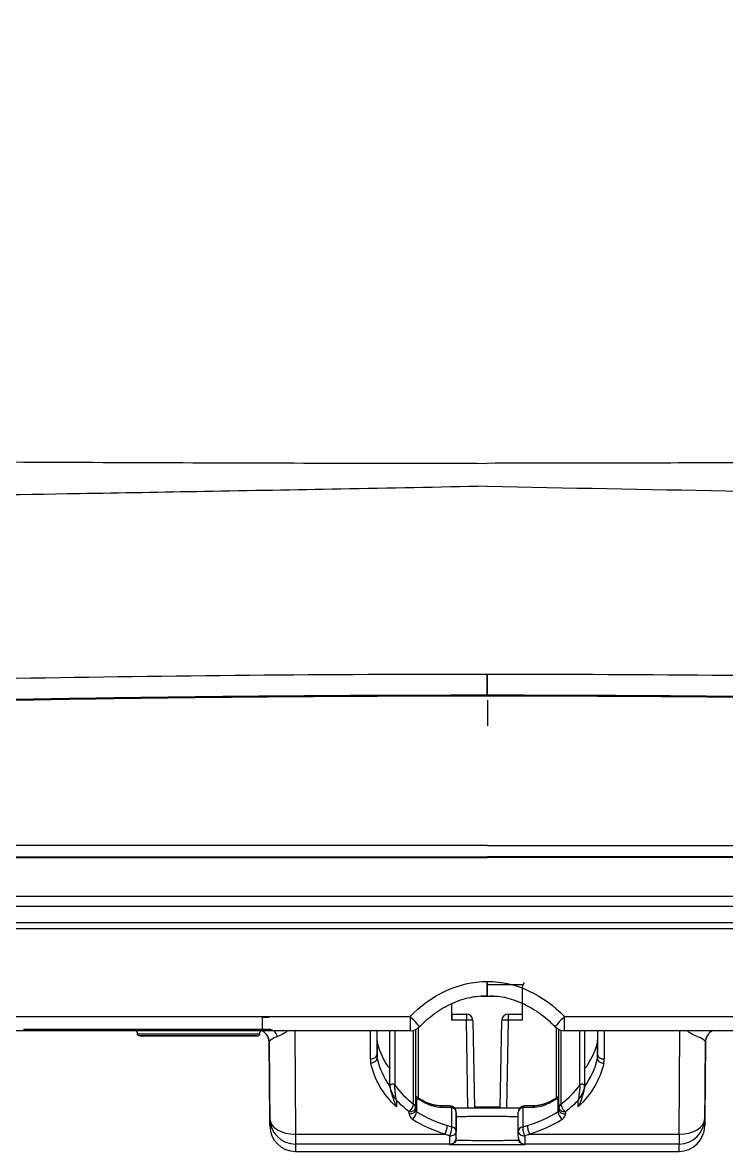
# Model space of a CAD drawing. Header units: millimetres. Extents: x 28 to 2363, y 8 to 1657.
# Drawn here: x 1182.5 to 1237.3, y 531.8 to 619.7 of the extents above; entities that cross this region are included whole.
import ezdxf

# ---------------------------------------------------------------- set-up
doc = ezdxf.new("R2010")
doc.units = ezdxf.units.MM
doc.layers.add('1LINE', color=7, linetype='CONTINUOUS')

msp = doc.modelspace()

# ---------------------------------------------------------------- linework, layer by layer
at = {"layer": '1LINE'}
for p, q in [((1218.665, 544.784), (1221.46, 544.784)), ((1221.415, 542.002), (1221.415, 544.578)), ((1215.915, 542.002), (1215.915, 543.305)), ((1215.915, 542.485), (1215.915, 543.305)), ((1219.514, 543.861), (1218.163, 543.861)), ((1215.915, 542.485), (1215.915, 542.002)), ((1215.915, 542.485), (1215.915, 542.485)), ((1215.915, 542.485), (1217.041, 542.485)), ((1217.041, 542.485), (1217.041, 542.002)), ((1220.29, 542.485), (1221.415, 542.485)), ((1220.29, 542.485), (1220.29, 542.002)), ((1217.041, 542.002), (1215.915, 542.002)), ((1217.16, 535.151), (1217.041, 542.002)), ((1217.541, 541.993), (1217.66, 535.149)), ((1219.67, 535.149), (1219.79, 541.993)), ((1220.29, 542.002), (1220.17, 535.151)), ((1221.415, 542.002), (1220.29, 542.002)), ((1182.543, 541.202), (1191.347, 541.202)), ((1182.575, 541.284), (1191.314, 541.284)), ((1191.315, 541.284), (1182.576, 541.284)), ((1183.785, 541.285), (1190.745, 541.285)), ((1190.745, 541.285), (1183.785, 541.285)), ((1189.848, 541.285), (1184.248, 541.285)), ((1188.665, 541.284), (1184.665, 541.284)), ((1184.665, 541.284), (1188.665, 541.284)), ((1184.666, 541.284), (1191.313, 541.284)), ((1188.665, 541.284), (1191.314, 541.284)), ((1188.665, 541.284), (1188.665, 541.284)), ((1188.665, 541.284), (1188.665, 541.284)), ((1188.665, 541.284), (1188.665, 541.284)), ((1188.665, 541.284), (1188.665, 541.284)), ((1188.665, 541.284), (1188.665, 541.284)), ((1191.314, 541.284), (1188.665, 541.284)), ((1190.848, 541.285), (1189.848, 541.285)), ((1190.745, 541.285), (1190.745, 541.285)), ((1190.848, 541.285), (1190.848, 541.285)), ((1191.667, 540.785), (1193.33, 540.785)), ((1191.76, 540.785), (1193.373, 540.785)), ((1200.628, 540.785), (1191.76, 540.785)), ((1193.852, 540.785), (1198.536, 540.785)), ((1199.015, 540.785), (1200.628, 540.785)), ((1199.057, 540.785), (1200.721, 540.785)), ((1200.762, 541.285), (1201.68, 541.285)), ((1201.041, 541.202), (1201.087, 541.202)), ((1201.68, 541.285), (1201.185, 541.285)), ((1201.185, 541.285), (1201.186, 541.285)), ((1201.186, 541.285), (1201.196, 541.285)), ((1201.195, 541.285), (1201.196, 541.285)), ((1203.679, 541.185), (1203.747, 533.127)), ((1209.565, 538.989), (1209.565, 541.185)), ((1210.065, 541.185), (1210.065, 539.297)), ((1211.09, 536.874), (1211.09, 541.185)), ((1211.464, 541.185), (1211.464, 536.953)), ((1212.935, 535.473), (1212.935, 541.225)), ((1213.09, 541.285), (1213.09, 535.188)), ((1213.29, 541.413), (1213.29, 535.965)), ((1224.04, 535.965), (1224.04, 541.413)), ((1224.24, 535.188), (1224.24, 541.285)), ((1224.395, 541.225), (1224.395, 535.473)), ((1225.867, 536.953), (1225.867, 541.185)), ((1226.24, 541.185), (1226.24, 536.875)), ((1227.265, 539.295), (1227.265, 541.185)), ((1227.765, 541.185), (1227.765, 538.987)), ((1233.582, 533.127), (1233.651, 541.185)), ((1201.697, 540.293), (1201.688, 540.293)), ((1201.688, 540.293), (1201.747, 533.772)), ((1201.748, 534.341), (1201.697, 540.293)), ((1210.095, 540.381), (1210.095, 539.026)), ((1227.235, 539.024), (1227.235, 540.378)), ((1235.582, 533.772), (1235.642, 540.293)), ((1235.633, 540.293), (1235.582, 534.341)), ((1235.642, 540.293), (1235.633, 540.293)), ((1211.09, 536.833), (1211.09, 536.874)), ((1226.24, 536.875), (1226.24, 536.833)), ((1211.59, 535.773), (1211.59, 535.263)), ((1213.164, 535.941), (1213.164, 534.894)), ((1224.167, 534.894), (1224.167, 535.941)), ((1225.74, 535.263), (1225.74, 535.774)), ((1212.59, 534.708), (1212.59, 534.88)), ((1213.09, 535.188), (1213.09, 535.016)), ((1215.908, 533.706), (1215.908, 535.204)), ((1216.251, 534.719), (1216.249, 534.83)), ((1216.249, 534.83), (1216.249, 533.333)), ((1216.251, 532.805), (1216.251, 534.474)), ((1217.659, 535.249), (1219.672, 535.249)), ((1221.079, 533.332), (1221.079, 534.83)), ((1221.421, 535.204), (1221.421, 533.706)), ((1224.24, 535.016), (1224.24, 535.188)), ((1224.74, 534.88), (1224.74, 534.708)), ((1201.747, 533.772), (1201.748, 534.341)), ((1235.582, 534.341), (1235.582, 533.772)), ((1203.747, 533.127), (1215.374, 533.127)), ((1203.747, 533.127), (1203.747, 532.36)), ((1216.25, 532.86), (1216.251, 532.805)), ((1221.08, 532.852), (1221.081, 532.797)), ((1221.956, 533.127), (1233.582, 533.127)), ((1233.582, 533.127), (1233.582, 532.36)), ((1203.747, 532.36), (1203.747, 531.79)), ((1215.75, 532.36), (1203.747, 532.36)), ((1203.747, 531.79), (1233.582, 531.79)), ((1203.747, 531.789), (1203.747, 531.79)), ((1203.747, 531.789), (1233.582, 531.789)), ((1215.751, 532.313), (1215.75, 532.36)), ((1221.58, 532.36), (1221.581, 532.313)), ((1233.582, 532.36), (1221.58, 532.36)), ((1233.582, 531.79), (1233.582, 532.36)), ((1233.582, 531.79), (1233.582, 531.789))]:
    msp.add_line(p, q, dxfattribs=at)
for centre, radius, start, end in [((1212.654, 542.185), 1, 270, 315.65999), ((1224.676, 542.185), 1, 224.34001, 270), ((1215.749, 534.83), 0.5, 0.88189, 88.96299), ((1221.579, 534.83), 0.5, 91.03616, 180), ((1203.747, 533.789), 2, 180.52182, 270), ((1233.582, 533.789), 2, 270, 359.47788)]:
    msp.add_arc(centre, radius, start, end, dxfattribs=at)
at = {"layer": '1LINE', "extrusion": (0, 0, -1)}
msp.add_arc((-1191.642, 541.035), 0.25, 269.90785, 333.80672, dxfattribs=at)
for centre, major_axis, ratio, start_param, end_param in [((1221.915, 544.578), (0.354, 0.354), 1, 3.92699, 4.712389), ((1203.697, 540.285), (-2, 0.011), 0.307781, 6.27925, 7.11235), ((1233.633, 540.285), (2, 0.011), 0.307781, 5.454042, 6.287133), ((1218.665, 541.559), (8.7, 0), 0.788011, 2.676275, 2.968795), ((1218.665, 541.559), (8.7, 0), 0.788011, 0.173181, 0.465322), ((1218.665, 539.897), (9.2, 0), 0.788011, 2.448108, 2.968795), ((1218.665, 539.897), (9.2, 0), 0.788011, 0.173181, 0.69349), ((1218.665, 539.897), (8.8, 0), 0.788011, 2.332725, 2.504711), ((1218.665, 541.252), (8.7, 0), 0.788011, 2.161694, 2.255386), ((1218.665, 535.802), (-9.2, 0), 0.054164, 5.034914, 5.130852), ((1218.665, 535.802), (-9.2, 0), 0.054164, 4.29393, 4.390112), ((1218.665, 541.252), (8.7, 0), 0.788011, 0.886212, 0.979909), ((1218.665, 539.897), (8.8, 0), 0.788011, 0.636804, 0.808805), ((1218.665, 535.303), (-8.7, 0), 0.011989, 5.034914, 5.130852), ((1218.665, 535.906), (-14.02, 0), 0.054164, 4.530393, 4.894542), ((1218.665, 535.303), (-8.7, 0), 0.011989, 4.29393, 4.390112), ((1218.665, 539.897), (9.2, 0), 0.788011, 1.936601, 2.255386), ((1218.665, 539.897), (9.2, 0), 0.788011, 0.886212, 1.205001), ((1216.249, 534.359), (-0.001, 1.5), 0.000513, 3.176412, 3.959492), ((1221.079, 534.358), (-0.001, 1.5), 0.000513, 3.176412, 3.959016), ((1218.665, 532.9), (-11.22, 0), 0.054164, 4.449528, 4.97516)]:
    msp.add_ellipse(centre, major_axis=major_axis, ratio=ratio, start_param=start_param, end_param=end_param, dxfattribs=at)
at = {"layer": '1LINE'}
for centre, major_axis, ratio, start_param, end_param in [((1217.041, 541.985), (0, -0.5), 1, 1.588239, 3.141593), ((1220.29, 541.985), (0, -0.5), 1, 3.141593, 4.694946), ((1201.182, 542.26), (-0.5, -0.004), 0.049875, 1.56325, 3.141899), ((1212.654, 542.185), (-0.715, 0.699), 0.074429, 3.144142, 4.788474), ((1212.654, 542.185), (0, -1), 0.00251, 4.605985, 6.283185), ((1217.041, 541.985), (-0.5, -0.009), 0.034894, 3.140985, 4.71178), ((1220.29, 541.985), (0.5, -0.009), 0.034894, 1.571406, 3.142201), ((1224.676, 542.185), (0.715, 0.699), 0.074429, 1.494711, 3.137355), ((1224.676, 542.185), (0, 1), 0.002509, 3.141593, 4.818793), ((1200.745, 541.035), (0, 0.25), 0.999995, 3.13994, 4.3192), ((1200.697, 540.285), (0, -1), 1, 1.579512, 2.848859), ((1200.688, 540.285), (0, -1), 1, 1.579512, 2.77565), ((1201.68, 540.285), (0, -1), 0.753417, 2.050408, 3.141589), ((1212.065, 540.652), (2, 0), 0.788011, 3.141593, 3.314393), ((1225.265, 540.65), (2, 0), 0.788011, 6.110007, 6.283185), ((1236.633, 540.285), (0, -1), 1, 3.579168, 4.703662), ((1236.641, 540.285), (0, -1), 1, 3.57885, 4.703662), ((1209.565, 539.297), (0.5, 0), 0.615661, 4.712391, 6.283185), ((1212.065, 538.989), (-2.5, 0), 0.788011, 0, 0.1728), ((1209.602, 538.958), (0.488, 0.108), 0.606493, 4.578855, 6.149649), ((1212.065, 539.297), (2, 0), 0.788011, 3.141593, 3.314393), ((1225.265, 539.295), (2, 0), 0.788011, 6.110007, 6.283185), ((1227.728, 538.956), (-0.488, 0.108), 0.606452, 0.133822, 1.70462), ((1227.765, 539.295), (-0.5, 0), 0.615661, 0, 1.570799), ((1225.265, 538.987), (-2.5, 0), 0.788011, 2.968414, 3.141593), ((1226.04, 536.875), (-0.2, 0), 0.788004, 3.141593, 5.762891), ((1211.29, 536.874), (-0.2, 0), 0.788003, 3.661991, 6.283185), ((1212.59, 535.188), (-0.3, -0.4), 0.425002, 1.056309, 2.627104), ((1212.59, 535.188), (-0.5, 0), 0.788011, 3.141593, 3.950463), ((1213.29, 536.063), (0.2, 0), 0.788011, 3.141593, 4.027802), ((1213.54, 535.231), (0.234, 0.442), 0.342989, 5.707645, 6.379878), ((1214.927, 534.847), (0.012, 0.5), 0.568666, 5.530117, 6.325519), ((1215.749, 534.83), (0.009, 0.5), 0.46105, 5.564989, 6.322426), ((1221.579, 534.83), (0.009, -0.5), 0.460751, 3.102359, 3.859709), ((1222.404, 534.847), (0.012, -0.5), 0.568661, 3.099259, 3.89466), ((1223.791, 535.231), (0.234, -0.442), 0.342984, 3.045379, 3.717134), ((1224.04, 536.063), (0.2, 0), 0.788011, 5.396976, 6.283185), ((1224.74, 535.188), (-0.5, 0), 0.788011, 5.474384, 6.283185), ((1224.74, 535.188), (-0.301, 0.4), 0.42503, 0.51446, 2.085258), ((1212.59, 535.188), (-0.5, 0), 0.615661, 1.570799, 3.141593), ((1212.59, 535.016), (-0.5, 0), 0.615661, 1.570799, 3.141593), ((1213.29, 534.708), (-0.7, 0), 0.788011, 0, 0.88621), ((1212.848, 534.589), (-0.27, -0.421), 0.389317, 1.026529, 2.597324), ((1213.29, 535.016), (0.2, 0), 0.788011, 3.141593, 4.027802), ((1215.749, 534.83), (0.5, 0), 0.788011, 0.000834, 1.248272), ((1221.579, 534.83), (0.5, 0), 0.788011, 1.893073, 3.142426), ((1224.04, 535.016), (0.2, 0), 0.788011, 5.396976, 6.283185), ((1224.483, 534.589), (-0.27, 0.421), 0.389314, 0.544268, 2.115066), ((1224.74, 535.188), (-0.5, 0), 0.615661, 0, 1.570799), ((1224.74, 535.016), (-0.5, 0), 0.615661, 0, 1.570799), ((1224.04, 534.708), (-0.7, 0), 0.788011, 2.255383, 3.141593), ((1203.747, 533.789), (2, 0), 0.999394, 3.150314, 4.712389), ((1203.747, 534.358), (2, 0), 0.999394, 3.150314, 4.712389), ((1203.747, 534.358), (2, 0.017), 0.615648, 3.141981, 4.707172), ((1215.374, 533.435), (-0.144, -0.479), 0.220223, 0.940484, 2.51128), ((1215.749, 533.333), (-0.119, -0.486), 0.217512, 0.844456, 2.500289), ((1215.749, 533.333), (-0.5, 0), 0.788011, 3.142426, 4.389864), ((1221.579, 533.332), (-0.5, 0), 0.788011, 5.034666, 6.284019), ((1221.579, 533.332), (-0.119, 0.486), 0.217467, 0.641357, 2.29765), ((1221.956, 533.435), (-0.144, 0.479), 0.220217, 0.630313, 2.20111), ((1233.582, 534.358), (-2, 0.017), 0.615648, 1.576026, 3.14121), ((1233.582, 534.358), (2, 0), 0.999394, 4.712389, 6.274453), ((1233.582, 533.789), (2, 0), 0.999394, 4.712389, 6.274453), ((1215.749, 533.333), (-0.5, -0.001), 0.683756, 1.57002, 3.140889), ((1215.751, 532.856), (-0.5, -0.008), 0.999394, 1.555414, 3.12683), ((1221.579, 533.332), (-0.5, -0.001), 0.684103, 6.282482, 7.853205), ((1221.581, 532.856), (-0.5, -0.008), 0.999394, 6.268423, 7.837292)]:
    msp.add_ellipse(centre, major_axis=major_axis, ratio=ratio, start_param=start_param, end_param=end_param, dxfattribs=at)
for points, degree, knots in [([(1089.013, 688.025), (1088.023, 686.756), (1085.792, 683.899), (1081.049, 677.885), (1072.459, 666.977), (1061.231, 652.204), (1049.731, 636.142), (1040.446, 622.037), (1033.549, 610.183), (1028.512, 600.64), (1027.244, 595.012), (1029.177, 592.091), (1031.538, 590.474), (1035.033, 589.395), (1039.688, 588.873), (1045.279, 588.128), (1054.237, 587.067), (1068.04, 585.816), (1085.714, 585.224), (1099.86, 585.232), (1108.582, 585.376), (1117.622, 585.52), (1129.722, 585.6), (1145.692, 585.612), (1159.982, 585.567), (1171.878, 585.516), (1182.031, 585.47), (1193.385, 585.424), (1205.965, 585.384), (1214.426, 585.372), (1218.667, 585.366)], 3, [0, 0, 0, 0, 0.012507, 0.028169, 0.059983, 0.123214, 0.185248, 0.247141, 0.309619, 0.372607, 0.435239, 0.466362, 0.497482, 0.528744, 0.560227, 0.591849, 0.622902, 0.686811, 0.748464, 0.7798, 0.795457, 0.811186, 0.842678, 0.873857, 0.905195, 0.921072, 0.936872, 0.957903, 0.978899, 1, 1, 1, 1]), ([(1348.321, 688.024), (1350.771, 684.875), (1353.221, 681.769), (1358.195, 675.456), (1360.646, 672.339), (1367.799, 663.14), (1372.297, 657.208), (1380.497, 646.061), (1384.249, 640.804), (1391.069, 630.899), (1394.097, 626.264), (1399.407, 617.716), (1401.687, 613.791), (1405.62, 606.698), (1407.282, 603.535), (1409.398, 598.147), (1409.836, 595.947), (1409.058, 593.421), (1408.548, 592.71), (1407.263, 591.464), (1406.457, 590.937), (1404.48, 590.064), (1403.307, 589.718), (1400.557, 589.187), (1398.989, 589.027), (1393.847, 588.369), (1389.769, 587.832), (1380.196, 586.802), (1374.71, 586.309), (1365.255, 585.757), (1361.885, 585.603), (1354.808, 585.374), (1351.095, 585.299), (1343.308, 585.229), (1339.234, 585.236), (1330.713, 585.328), (1326.301, 585.425), (1317.035, 585.535), (1312.15, 585.569), (1302.02, 585.605), (1296.751, 585.608), (1285.8, 585.594), (1280.118, 585.576), (1268.357, 585.53), (1262.28, 585.501), (1250.068, 585.448), (1243.89, 585.424), (1231.387, 585.386), (1225.112, 585.373), (1218.667, 585.366)], 3, [0, 0, 0, 0, 0.03125, 0.03125, 0.0625, 0.0625, 0.125, 0.125, 0.1875, 0.1875, 0.25, 0.25, 0.3125, 0.3125, 0.375, 0.375, 0.4375, 0.4375, 0.46875, 0.46875, 0.5, 0.5, 0.53125, 0.53125, 0.5625, 0.5625, 0.625, 0.625, 0.6875, 0.6875, 0.71875, 0.71875, 0.75, 0.75, 0.78125, 0.78125, 0.8125, 0.8125, 0.84375, 0.84375, 0.875, 0.875, 0.90625, 0.90625, 0.9375, 0.9375, 0.96875, 0.96875, 1, 1, 1, 1]), ([(1218.667, 583.58), (1214.86, 583.506), (1207.504, 583.364), (1196.905, 583.172), (1185.186, 582.965), (1171.595, 582.737), (1155.797, 582.453), (1137.905, 582.076), (1123.143, 581.656), (1111.54, 581.227), (1101.215, 580.732), (1085.52, 580.113), (1070.279, 579.975), (1057.785, 580.235), (1049.226, 580.58), (1042.071, 580.971), (1036.957, 581.282), (1033.492, 581.468), (1031.028, 581.565), (1028.732, 581.692), (1024.722, 582.216), (1022.067, 583.386), (1020.589, 585.283), (1019.861, 586.533), (1019.435, 588.028), (1019.41, 589.304), (1019.445, 589.9)], 3, [0, 0, 0, 0, 0.029364, 0.056748, 0.082147, 0.120994, 0.164677, 0.211389, 0.274185, 0.301774, 0.329165, 0.383973, 0.480334, 0.528494, 0.576325, 0.629044, 0.671738, 0.695358, 0.719611, 0.742217, 0.768122, 0.864434, 0.888503, 0.912604, 0.960978, 1, 1, 1, 1]), ([(1218.667, 583.58), (1231.134, 583.334), (1243.42, 583.117), (1261.514, 582.806), (1267.528, 582.704), (1279.265, 582.491), (1284.963, 582.38), (1296.008, 582.138), (1301.353, 582.008), (1311.673, 581.72), (1316.672, 581.563), (1326.186, 581.206), (1330.694, 580.988), (1339.39, 580.599), (1343.585, 580.44), (1355.626, 580.084), (1362.993, 580.008), (1376.313, 580.13), (1382.17, 580.323), (1392.489, 580.801), (1396.953, 581.082), (1402.704, 581.409), (1404.461, 581.499), (1407.676, 581.623), (1409.141, 581.743), (1412.918, 582.361), (1414.688, 583.116), (1416.444, 584.818), (1416.879, 585.467), (1417.516, 586.726), (1417.716, 587.368), (1417.912, 588.648), (1417.927, 589.283), (1417.884, 589.95)], 3, [0, 0, 0, 0, 0.095705, 0.095705, 0.143558, 0.143558, 0.191411, 0.191411, 0.239263, 0.239263, 0.287116, 0.287116, 0.334969, 0.334969, 0.382821, 0.382821, 0.478527, 0.478527, 0.574232, 0.574232, 0.669938, 0.669938, 0.71779, 0.71779, 0.765643, 0.765643, 0.861348, 0.861348, 0.909201, 0.909201, 0.957054, 0.957054, 1, 1, 1, 1]), ([(1018.586, 577.676), (1018.59, 577.645), (1018.595, 577.615), (1018.863, 575.863), (1019.517, 574.303), (1022.029, 571.557), (1023.869, 570.377), (1031.457, 567.402), (1039.284, 566.189), (1055.019, 565.361), (1060.952, 565.243), (1074.347, 565.272), (1081.706, 565.422), (1093.727, 565.788), (1097.898, 565.933), (1106.597, 566.258), (1111.109, 566.441), (1125.411, 567.011), (1135.864, 567.417), (1158.217, 568.126), (1170.054, 568.431), (1194.007, 568.845), (1206.217, 568.959), (1218.667, 568.958)], 3, [0, 0, 0, 0, 0.001772, 0.001772, 0.101595, 0.101595, 0.201417, 0.201417, 0.401063, 0.401063, 0.500886, 0.500886, 0.600709, 0.600709, 0.65062, 0.65062, 0.700532, 0.700532, 0.800354, 0.800354, 0.900177, 0.900177, 1, 1, 1, 1]), ([(1218.667, 568.958), (1231.18, 568.959), (1243.669, 568.842), (1268.023, 568.415), (1279.656, 568.11), (1301.834, 567.404), (1312.393, 566.992), (1326.725, 566.42), (1331.239, 566.238), (1339.932, 565.915), (1344.095, 565.771), (1356.077, 565.41), (1363.38, 565.266), (1376.685, 565.246), (1382.706, 565.371), (1393.236, 565.945), (1397.732, 566.392), (1405.371, 567.636), (1408.53, 568.433), (1413.489, 570.395), (1415.309, 571.562), (1417.812, 574.298), (1418.475, 575.873), (1418.753, 577.711), (1418.767, 577.815), (1418.78, 577.921)], 3, [0, 0, 0, 0, 0.099404, 0.099404, 0.198807, 0.198807, 0.298211, 0.298211, 0.347912, 0.347912, 0.397614, 0.397614, 0.497018, 0.497018, 0.596421, 0.596421, 0.695825, 0.695825, 0.795229, 0.795229, 0.894632, 0.894632, 0.994036, 0.994036, 1, 1, 1, 1]), ([(1218.667, 568.958), (1218.667, 568.791), (1218.667, 568.619), (1218.667, 568.292), (1218.667, 568.133), (1218.667, 567.85), (1218.667, 567.723), (1218.667, 567.515), (1218.667, 567.433), (1218.667, 567.366), (1218.667, 567.355), (1218.667, 567.326), (1218.667, 567.312), (1218.667, 567.305)], 3, [0, 0, 0, 0, 0.212311, 0.212311, 0.424622, 0.424622, 0.636933, 0.636933, 0.849244, 0.849244, 0.899625, 0.899625, 1, 1, 1, 1]), ([(1218.667, 567.304), (1218.667, 567.317), (1218.667, 567.359), (1218.667, 567.494), (1218.667, 567.589), (1218.667, 567.819), (1218.667, 567.956), (1218.667, 568.254), (1218.667, 568.418), (1218.667, 568.708), (1218.667, 568.834), (1218.667, 568.958)], 3, [0, 0, 0, 0, 0.211048, 0.211048, 0.422095, 0.422095, 0.633143, 0.633143, 0.844191, 0.844191, 1, 1, 1, 1]), ([(1218.667, 567.305), (1218.667, 567.312), (1218.667, 567.326), (1218.667, 567.355), (1218.667, 567.366), (1218.667, 567.433), (1218.667, 567.515), (1218.667, 567.723), (1218.667, 567.85), (1218.667, 568.133), (1218.667, 568.292), (1218.667, 568.619), (1218.667, 568.791), (1218.667, 568.958)], 3, [0, 0, 0, 0, 0.100375, 0.100375, 0.150756, 0.150756, 0.363067, 0.363067, 0.575378, 0.575378, 0.787689, 0.787689, 1, 1, 1, 1]), ([(1218.667, 567.304), (1211.063, 567.304), (1203.486, 567.262), (1188.428, 567.095), (1180.958, 566.971), (1159.217, 566.505), (1145.473, 566.071), (1119.877, 565.119), (1108.487, 564.62), (1092.885, 564.072), (1087.938, 563.919), (1080.917, 563.754), (1078.641, 563.709), (1075.327, 563.659), (1074.239, 563.646), (1072.632, 563.63), (1072.101, 563.625), (1071.31, 563.62), (1071.047, 563.618), (1070.524, 563.615), (1070.232, 563.617), (1070.004, 563.613)], 3, [0, 0, 0, 0, 0.125, 0.125, 0.25, 0.25, 0.5, 0.5, 0.75, 0.75, 0.875, 0.875, 0.9375, 0.9375, 0.96875, 0.96875, 0.984375, 0.984375, 0.992187, 0.992187, 1, 1, 1, 1]), ([(1077.743, 563.688), (1079.592, 563.718), (1081.484, 563.755), (1088.063, 563.906), (1092.958, 564.055), (1108.431, 564.59), (1119.827, 565.085), (1138.988, 565.795), (1145.73, 566.027), (1159.55, 566.442), (1166.614, 566.627), (1181.034, 566.935), (1188.394, 567.057), (1203.421, 567.223), (1211.05, 567.266), (1218.667, 567.265)], 3, [0, 0, 0, 0, 0.056222, 0.056222, 0.191048, 0.191048, 0.460698, 0.460698, 0.595524, 0.595524, 0.730349, 0.730349, 0.865175, 0.865175, 1, 1, 1, 1]), ([(1367.33, 563.612), (1367.102, 563.617), (1366.81, 563.614), (1366.288, 563.617), (1366.025, 563.619), (1365.235, 563.625), (1364.704, 563.629), (1363.099, 563.645), (1362.013, 563.659), (1358.703, 563.708), (1356.43, 563.753), (1349.419, 563.918), (1344.471, 564.071), (1328.959, 564.616), (1317.794, 565.104), (1292.203, 566.059), (1277.986, 566.509), (1248.868, 567.131), (1233.95, 567.305), (1218.667, 567.304)], 3, [0, 0, 0, 0, 0.007812, 0.007812, 0.015625, 0.015625, 0.03125, 0.03125, 0.0625, 0.0625, 0.125, 0.125, 0.25, 0.25, 0.5, 0.5, 0.75, 0.75, 1, 1, 1, 1]), ([(1218.667, 567.265), (1226.291, 567.266), (1233.895, 567.223), (1248.983, 567.056), (1256.474, 566.931), (1278.258, 566.464), (1292.032, 566.03), (1311.233, 565.317), (1317.311, 565.073), (1328.747, 564.618), (1334.128, 564.409), (1346.183, 563.992), (1352.636, 563.808), (1358.642, 563.704)], 3, [0, 0, 0, 0, 0.136136, 0.136136, 0.272273, 0.272273, 0.544546, 0.544546, 0.680682, 0.680682, 0.816818, 0.816818, 1, 1, 1, 1]), ([(1218.671, 555.608), (1212.655, 555.608), (1206.622, 555.608), (1194.606, 555.608), (1188.609, 555.608), (1176.64, 555.608), (1170.613, 555.608), (1158.891, 555.608), (1153.21, 555.608), (1142.203, 555.607), (1136.883, 555.607), (1126.64, 555.607), (1121.7, 555.607), (1107.638, 555.606), (1099.198, 555.605), (1083.994, 555.605), (1077.14, 555.605), (1064.497, 555.605), (1058.754, 555.605), (1043.506, 555.605), (1036.109, 555.605), (1031.501, 555.603)], 3, [0, 0, 0, 0, 0.0625, 0.0625, 0.125, 0.125, 0.1875, 0.1875, 0.25, 0.25, 0.3125, 0.3125, 0.375, 0.375, 0.5, 0.5, 0.625, 0.625, 0.75, 0.75, 1, 1, 1, 1]), ([(1218.671, 555.609), (1243.623, 555.593), (1268.577, 555.581), (1301.694, 555.606), (1311.912, 555.623), (1330.401, 555.637), (1338.727, 555.637), (1353.872, 555.629), (1360.742, 555.622), (1373.329, 555.61), (1378.992, 555.606), (1393.979, 555.604), (1401.32, 555.607), (1405.841, 555.603)], 3, [0, 0, 0, 0, 0.25, 0.25, 0.375, 0.375, 0.5, 0.5, 0.625, 0.625, 0.75, 0.75, 1, 1, 1, 1]), ([(1028.094, 554.674), (1028.094, 554.674), (1028.094, 554.674), (1028.501, 554.674), (1028.926, 554.674), (1029.843, 554.674), (1030.337, 554.674), (1031.419, 554.674), (1032.006, 554.674), (1033.286, 554.674), (1033.979, 554.674), (1035.47, 554.674), (1036.267, 554.674), (1037.959, 554.674), (1038.855, 554.674), (1041.693, 554.674), (1043.788, 554.674), (1048.383, 554.674), (1050.883, 554.674), (1056.295, 554.674), (1059.208, 554.674), (1063.115, 554.674), (1063.91, 554.674), (1065.521, 554.674), (1066.338, 554.674), (1068.823, 554.674), (1070.524, 554.674), (1074.014, 554.674), (1075.802, 554.674), (1079.463, 554.674), (1081.336, 554.674), (1087.095, 554.674), (1091.121, 554.674), (1097.52, 554.674), (1099.713, 554.674), (1103.106, 554.674), (1104.254, 554.674), (1106.586, 554.674), (1107.768, 554.674), (1113.742, 554.674), (1118.748, 554.674), (1126.658, 554.674), (1129.362, 554.674), (1133.527, 554.674), (1134.934, 554.674), (1137.787, 554.674), (1139.233, 554.674), (1142.163, 554.674), (1143.647, 554.674), (1145.901, 554.674), (1146.657, 554.674), (1148.177, 554.674), (1148.94, 554.674), (1152.763, 554.674), (1155.858, 554.674), (1162.115, 554.674), (1165.278, 554.674), (1171.673, 554.674), (1174.904, 554.674), (1181.435, 554.674), (1184.734, 554.674), (1189.736, 554.674), (1191.412, 554.674), (1193.939, 554.674), (1194.783, 554.674), (1196.477, 554.674), (1197.326, 554.674), (1201.576, 554.674), (1204.984, 554.674), (1211.815, 554.674), (1215.239, 554.674), (1218.671, 554.674)], 3, [0, 0, 0, 0, 0.000002, 0.000002, 0.031252, 0.031252, 0.062502, 0.062502, 0.093752, 0.093752, 0.125002, 0.125002, 0.156252, 0.156252, 0.187502, 0.187502, 0.250002, 0.250002, 0.312502, 0.312502, 0.375001, 0.375001, 0.390626, 0.390626, 0.406251, 0.406251, 0.437501, 0.437501, 0.468751, 0.468751, 0.500001, 0.500001, 0.562501, 0.562501, 0.593751, 0.593751, 0.609376, 0.609376, 0.625001, 0.625001, 0.687501, 0.687501, 0.718751, 0.718751, 0.734376, 0.734376, 0.750001, 0.750001, 0.765626, 0.765626, 0.773438, 0.773438, 0.781251, 0.781251, 0.8125, 0.8125, 0.84375, 0.84375, 0.875, 0.875, 0.90625, 0.90625, 0.921875, 0.921875, 0.929688, 0.929688, 0.9375, 0.9375, 0.96875, 0.96875, 1, 1, 1, 1]), ([(1032.283, 554.724), (1032.781, 554.724), (1034.183, 554.724), (1036.627, 554.724), (1039.708, 554.724), (1045.959, 554.724), (1052.679, 554.724), (1058.851, 554.724), (1058.852, 554.724), (1058.852, 554.724), (1058.853, 554.724), (1058.855, 554.724), (1058.859, 554.724), (1058.867, 554.724), (1058.883, 554.724), (1058.915, 554.724), (1058.978, 554.724), (1059.105, 554.724), (1059.36, 554.724), (1059.872, 554.724), (1060.905, 554.724), (1063.008, 554.724), (1067.358, 554.724), (1076.645, 554.724), (1085.547, 554.724), (1091.983, 554.724), (1091.983, 554.724), (1091.984, 554.724), (1091.986, 554.724), (1091.989, 554.724), (1091.995, 554.724), (1092.008, 554.724), (1092.034, 554.724), (1092.085, 554.724), (1092.189, 554.724), (1092.395, 554.724), (1092.809, 554.724), (1093.641, 554.724), (1095.323, 554.724), (1098.758, 554.724), (1105.901, 554.724), (1116.905, 554.724), (1131.416, 554.724), (1147.289, 554.724), (1164.202, 554.724), (1176.022, 554.724), (1182.032, 554.724), (1182.033, 554.724), (1182.034, 554.724), (1182.036, 554.724), (1182.042, 554.724), (1182.052, 554.724), (1182.072, 554.724), (1182.113, 554.724), (1182.196, 554.724), (1182.361, 554.724), (1182.689, 554.724), (1183.344, 554.724), (1184.654, 554.724), (1187.282, 554.724), (1192.56, 554.724), (1201.627, 554.724), (1210.867, 554.724), (1217.046, 554.724), (1218.671, 554.724)], 3, [0, 0, 0, 0, 0.026171, 0.073712, 0.106177, 0.142912, 0.285771, 0.285773, 0.285775, 0.285778, 0.285785, 0.285798, 0.285824, 0.285876, 0.285981, 0.286191, 0.28661, 0.287449, 0.289126, 0.292481, 0.299187, 0.312592, 0.339365, 0.392746, 0.499347, 0.499349, 0.499351, 0.499355, 0.499362, 0.499378, 0.499408, 0.499469, 0.499591, 0.499834, 0.500322, 0.501296, 0.503246, 0.507149, 0.514964, 0.530626, 0.562044, 0.625004, 0.687933, 0.750092, 0.812423, 0.875102, 0.875104, 0.875106, 0.87511, 0.875117, 0.875133, 0.875163, 0.875224, 0.875347, 0.875592, 0.876084, 0.87707, 0.879005, 0.882905, 0.8907, 0.906274, 0.937405, 0.983542, 1, 1, 1, 1]), ([(1405.058, 554.724), (1398.179, 554.724), (1382.973, 554.724), (1375.436, 554.724), (1365.958, 554.724), (1356.068, 554.724), (1345.359, 554.724), (1333.22, 554.724), (1320.207, 554.724), (1313.062, 554.724), (1305.633, 554.724), (1298.148, 554.724), (1289.891, 554.724), (1281.729, 554.724), (1273.039, 554.724), (1264.325, 554.724), (1255.31, 554.724), (1237.256, 554.724), (1218.671, 554.724)], 2, [0, 0, 0, 0.25, 0.25, 0.375, 0.375, 0.5, 0.5, 0.625, 0.625, 0.6875, 0.6875, 0.75, 0.75, 0.8125, 0.8125, 0.875, 0.875, 1, 1, 1]), ([(1409.247, 554.674), (1409.247, 554.674), (1409.247, 554.674), (1408.84, 554.674), (1408.416, 554.674), (1407.498, 554.674), (1407.004, 554.674), (1405.922, 554.674), (1405.335, 554.674), (1404.056, 554.674), (1403.362, 554.674), (1401.871, 554.674), (1401.075, 554.674), (1399.383, 554.674), (1398.487, 554.674), (1395.649, 554.674), (1393.554, 554.674), (1388.959, 554.674), (1386.459, 554.674), (1381.046, 554.674), (1378.134, 554.674), (1374.226, 554.674), (1373.431, 554.674), (1371.82, 554.674), (1371.003, 554.674), (1368.519, 554.674), (1366.817, 554.674), (1363.327, 554.674), (1361.539, 554.674), (1357.878, 554.674), (1356.006, 554.674), (1350.247, 554.674), (1346.221, 554.674), (1339.821, 554.674), (1337.628, 554.674), (1334.235, 554.674), (1333.087, 554.674), (1330.755, 554.674), (1329.574, 554.674), (1323.599, 554.674), (1318.593, 554.674), (1310.683, 554.674), (1307.98, 554.674), (1303.814, 554.674), (1302.407, 554.674), (1299.554, 554.674), (1298.109, 554.674), (1295.179, 554.674), (1293.695, 554.674), (1291.441, 554.674), (1290.684, 554.674), (1289.164, 554.674), (1288.402, 554.674), (1284.578, 554.674), (1281.484, 554.674), (1275.226, 554.674), (1272.063, 554.674), (1265.669, 554.674), (1262.438, 554.674), (1255.907, 554.674), (1252.607, 554.674), (1247.606, 554.674), (1245.93, 554.674), (1243.403, 554.674), (1242.558, 554.674), (1240.865, 554.674), (1240.015, 554.674), (1235.765, 554.674), (1232.358, 554.674), (1225.526, 554.674), (1222.102, 554.674), (1218.671, 554.674)], 3, [0, 0, 0, 0, 0.000002, 0.000002, 0.031252, 0.031252, 0.062502, 0.062502, 0.093752, 0.093752, 0.125002, 0.125002, 0.156252, 0.156252, 0.187502, 0.187502, 0.250002, 0.250002, 0.312502, 0.312502, 0.375001, 0.375001, 0.390626, 0.390626, 0.406251, 0.406251, 0.437501, 0.437501, 0.468751, 0.468751, 0.500001, 0.500001, 0.562501, 0.562501, 0.593751, 0.593751, 0.609376, 0.609376, 0.625001, 0.625001, 0.687501, 0.687501, 0.718751, 0.718751, 0.734376, 0.734376, 0.750001, 0.750001, 0.765626, 0.765626, 0.773438, 0.773438, 0.781251, 0.781251, 0.8125, 0.8125, 0.84375, 0.84375, 0.875, 0.875, 0.90625, 0.90625, 0.921875, 0.921875, 0.929688, 0.929688, 0.9375, 0.9375, 0.96875, 0.96875, 1, 1, 1, 1]), ([(1028.15, 551.671), (1029.775, 551.672), (1031.796, 551.671), (1037.829, 551.671), (1041.678, 551.671), (1055.683, 551.671), (1068.278, 551.671), (1091.4, 551.671), (1099.891, 551.671), (1118.902, 551.671), (1129.517, 551.671), (1152.892, 551.671), (1165.507, 551.671), (1185.08, 551.671), (1191.746, 551.671), (1205.148, 551.671), (1211.889, 551.671), (1218.671, 551.671)], 3, [0, 0, 0, 0, 0.125, 0.125, 0.25, 0.25, 0.5, 0.5, 0.625, 0.625, 0.75, 0.75, 0.875, 0.875, 0.9375, 0.9375, 1, 1, 1, 1]), ([(1218.671, 551.671), (1225.453, 551.671), (1232.195, 551.671), (1245.598, 551.671), (1252.264, 551.671), (1271.84, 551.671), (1284.455, 551.671), (1307.832, 551.671), (1318.448, 551.671), (1337.46, 551.671), (1345.951, 551.671), (1369.073, 551.671), (1381.668, 551.671), (1395.671, 551.671), (1399.52, 551.671), (1405.551, 551.671), (1407.571, 551.672), (1409.195, 551.671)], 3, [0, 0, 0, 0, 0.0625, 0.0625, 0.125, 0.125, 0.25, 0.25, 0.375, 0.375, 0.5, 0.5, 0.75, 0.75, 0.875, 0.875, 1, 1, 1, 1]), ([(1218.671, 550.855), (1211.903, 550.855), (1205.175, 550.855), (1191.8, 550.855), (1185.148, 550.855), (1165.615, 550.855), (1153.026, 550.855), (1129.706, 550.855), (1119.118, 550.855), (1100.155, 550.855), (1091.686, 550.855), (1068.624, 550.856), (1056.059, 550.855), (1042.089, 550.855), (1038.25, 550.855), (1032.231, 550.856), (1030.215, 550.856), (1028.594, 550.855)], 3, [0, 0, 0, 0, 0.0625, 0.0625, 0.125, 0.125, 0.25, 0.25, 0.375, 0.375, 0.5, 0.5, 0.75, 0.75, 0.875, 0.875, 1, 1, 1, 1]), ([(1408.752, 550.855), (1407.131, 550.856), (1405.116, 550.856), (1399.099, 550.855), (1395.26, 550.855), (1381.292, 550.855), (1368.728, 550.856), (1345.664, 550.855), (1337.195, 550.855), (1318.232, 550.855), (1307.644, 550.855), (1284.321, 550.855), (1271.732, 550.855), (1252.197, 550.855), (1245.544, 550.855), (1232.168, 550.855), (1225.439, 550.855), (1218.671, 550.855)], 3, [0, 0, 0, 0, 0.125, 0.125, 0.25, 0.25, 0.5, 0.5, 0.625, 0.625, 0.75, 0.75, 0.875, 0.875, 0.9375, 0.9375, 1, 1, 1, 1]), ([(1030.439, 549.62), (1032.048, 549.62), (1034.042, 549.62), (1039.998, 549.62), (1043.798, 549.62), (1057.622, 549.62), (1070.06, 549.62), (1092.899, 549.62), (1101.252, 549.62), (1120.066, 549.62), (1130.522, 549.62), (1153.563, 549.62), (1166.047, 549.62), (1191.943, 549.62), (1205.245, 549.62), (1218.671, 549.62)], 3, [0, 0, 0, 0, 0.125, 0.125, 0.25, 0.25, 0.5, 0.5, 0.625, 0.625, 0.75, 0.75, 0.875, 0.875, 1, 1, 1, 1]), ([(1218.671, 549.62), (1232.097, 549.62), (1245.399, 549.62), (1271.296, 549.62), (1283.781, 549.62), (1306.821, 549.62), (1317.278, 549.62), (1336.092, 549.62), (1344.445, 549.62), (1367.284, 549.62), (1379.722, 549.62), (1393.546, 549.62), (1397.346, 549.62), (1403.301, 549.62), (1405.295, 549.62), (1406.904, 549.62)], 3, [0, 0, 0, 0, 0.125, 0.125, 0.25, 0.25, 0.375, 0.375, 0.5, 0.5, 0.75, 0.75, 0.875, 0.875, 1, 1, 1, 1]), ([(1218.671, 549.12), (1205.345, 549.12), (1192.143, 549.12), (1166.447, 549.12), (1154.062, 549.12), (1131.222, 549.12), (1120.865, 549.12), (1102.236, 549.12), (1093.965, 549.12), (1071.34, 549.12), (1059.018, 549.12), (1045.323, 549.12), (1041.559, 549.12), (1035.658, 549.12), (1033.682, 549.12), (1032.086, 549.12)], 3, [0, 0, 0, 0, 0.125, 0.125, 0.25, 0.25, 0.375, 0.375, 0.5, 0.5, 0.75, 0.75, 0.875, 0.875, 1, 1, 1, 1]), ([(1405.257, 549.12), (1403.66, 549.12), (1401.685, 549.12), (1395.785, 549.12), (1392.021, 549.12), (1378.326, 549.12), (1366.004, 549.12), (1343.379, 549.12), (1335.108, 549.12), (1316.479, 549.12), (1306.122, 549.12), (1283.281, 549.12), (1270.896, 549.12), (1245.199, 549.12), (1231.997, 549.12), (1218.671, 549.12)], 3, [0, 0, 0, 0, 0.125, 0.125, 0.25, 0.25, 0.5, 0.5, 0.625, 0.625, 0.75, 0.75, 0.875, 0.875, 1, 1, 1, 1]), ([(1218.666, 545.031), (1218.666, 544.92), (1218.666, 544.805), (1218.666, 544.587), (1218.666, 544.481), (1218.666, 544.292), (1218.666, 544.207), (1218.666, 544.069), (1218.666, 544.014), (1218.666, 543.943), (1218.666, 543.925), (1218.666, 543.925)], 3, [0, 0, 0, 0, 0.201282, 0.201282, 0.402565, 0.402565, 0.603847, 0.603847, 0.805129, 0.805129, 1, 1, 1, 1]), ([(1218.666, 543.932), (1218.666, 543.942), (1218.666, 543.959), (1218.666, 544.023), (1218.666, 544.08), (1218.666, 544.222), (1218.666, 544.309), (1218.666, 544.5), (1218.666, 544.607), (1218.666, 544.819), (1218.666, 544.926), (1218.666, 545.031)], 3, [0, 0, 0, 0, 0.144265, 0.144265, 0.361667, 0.361667, 0.579068, 0.579068, 0.79647, 0.79647, 1, 1, 1, 1]), ([(1213.373, 541.48), (1213.74, 541.866), (1214.512, 542.539), (1215.851, 543.342), (1217.258, 543.827), (1218.218, 543.912), (1218.667, 543.907)], 3, [0, 0, 0, 0, 0.263873, 0.515854, 0.778775, 1, 1, 1, 1]), ([(1218.665, 543.883), (1218.93, 543.901), (1219.677, 543.898), (1220.895, 543.573), (1222.254, 542.919), (1223.268, 542.176), (1223.794, 541.64), (1223.946, 541.471)], 3, [0, 0, 0, 0, 0.131531, 0.37468, 0.621961, 0.886382, 1, 1, 1, 1]), ([(1201.186, 541.285), (1201.186, 541.285), (1201.185, 541.304), (1201.184, 541.378), (1201.184, 541.434), (1201.182, 541.574), (1201.182, 541.66), (1201.181, 541.85), (1201.18, 541.956), (1201.179, 542.121), (1201.179, 542.178), (1201.179, 542.235)], 3, [0, 0, 0, 0, 0.221999, 0.221999, 0.444002, 0.444002, 0.665997, 0.665997, 0.887989, 0.887989, 1, 1, 1, 1]), ([(1224.679, 542.291), (1227.829, 542.291), (1230.978, 542.291), (1238.066, 542.291), (1242.004, 542.291), (1245.943, 542.291)], 3, [0, 0, 0, 0, 0.444361, 0.444361, 1, 1, 1, 1]), ([(1201.186, 541.285), (1199.467, 541.285), (1197.747, 541.285), (1194.301, 541.285), (1192.574, 541.285), (1190.848, 541.285)], 3, [0, 0, 0, 0, 0.498929, 0.498929, 1, 1, 1, 1]), ([(1191.314, 541.285), (1191.326, 541.285), (1191.341, 541.285), (1191.43, 541.285), (1191.545, 541.285), (1191.85, 541.285), (1192.044, 541.285), (1192.504, 541.285), (1192.763, 541.285), (1193.347, 541.285), (1193.67, 541.285), (1194.341, 541.285), (1194.703, 541.285), (1195.442, 541.285), (1195.814, 541.285), (1196.574, 541.285), (1196.954, 541.285), (1197.685, 541.285), (1198.048, 541.285), (1198.725, 541.285), (1199.039, 541.285), (1199.627, 541.285), (1199.889, 541.285), (1200.343, 541.285), (1200.54, 541.285), (1200.717, 541.285), (1200.74, 541.285), (1200.762, 541.285)], 3, [0, 0, 0, 0, 0.022158, 0.022158, 0.109788, 0.109788, 0.197417, 0.197417, 0.285046, 0.285046, 0.372675, 0.372675, 0.460304, 0.460304, 0.547933, 0.547933, 0.635562, 0.635562, 0.723191, 0.723191, 0.81082, 0.81082, 0.898449, 0.898449, 0.986078, 0.986078, 1, 1, 1, 1]), ([(1191.45, 540.942), (1191.574, 540.942), (1191.989, 540.942), (1193.529, 540.942), (1194.853, 540.942), (1197.529, 540.942), (1198.844, 540.942), (1200.399, 540.942), (1200.811, 540.942), (1200.937, 540.942)], 3, [0, 0, 0, 0, 0.21105, 0.21105, 0.500786, 0.500786, 0.790523, 0.790523, 1, 1, 1, 1]), ([(1200.721, 540.785), (1200.854, 540.785), (1200.433, 540.785), (1198.716, 540.785), (1197.465, 540.785), (1194.919, 540.785), (1193.658, 540.785), (1191.963, 540.785), (1191.535, 540.785), (1191.667, 540.785)], 3, [0, 0, 0, 0, 0.25, 0.25, 0.5, 0.5, 0.75, 0.75, 1, 1, 1, 1]), ([(1193.33, 540.785), (1193.369, 540.785), (1193.408, 540.785), (1193.494, 540.785), (1193.542, 540.785), (1193.628, 540.785), (1193.668, 540.785), (1193.731, 540.785), (1193.755, 540.785), (1193.772, 540.785)], 3, [0, 0, 0, 0, 0.197457, 0.197457, 0.458591, 0.458591, 0.729714, 0.729714, 1, 1, 1, 1]), ([(1193.852, 540.785), (1193.836, 540.785), (1193.81, 540.785), (1193.745, 540.785), (1193.704, 540.785), (1193.612, 540.785), (1193.56, 540.785), (1193.463, 540.785), (1193.418, 540.785), (1193.373, 540.785)], 3, [0, 0, 0, 0, 0.263628, 0.263628, 0.527273, 0.527273, 0.790687, 0.790687, 1, 1, 1, 1]), ([(1193.772, 540.785), (1193.86, 540.785), (1193.997, 540.785), (1194.344, 540.785), (1194.559, 540.785), (1195.036, 540.785), (1195.306, 540.785), (1195.86, 540.785), (1196.153, 540.785), (1196.721, 540.785), (1197.003, 540.785), (1197.521, 540.785), (1197.763, 540.785), (1198.172, 540.785), (1198.346, 540.785), (1198.529, 540.785), (1198.577, 540.785), (1198.616, 540.785)], 3, [0, 0, 0, 0, 0.134539, 0.134539, 0.268888, 0.268888, 0.403716, 0.403716, 0.538389, 0.538389, 0.672659, 0.672659, 0.807244, 0.807244, 0.941557, 0.941557, 1, 1, 1, 1]), ([(1199.015, 540.785), (1198.959, 540.785), (1198.902, 540.785), (1198.797, 540.785), (1198.746, 540.785), (1198.659, 540.785), (1198.621, 540.785), (1198.568, 540.785), (1198.549, 540.785), (1198.536, 540.785)], 3, [0, 0, 0, 0, 0.263628, 0.263628, 0.527273, 0.527273, 0.790687, 0.790687, 1, 1, 1, 1]), ([(1198.616, 540.785), (1198.628, 540.785), (1198.644, 540.785), (1198.691, 540.785), (1198.726, 540.785), (1198.806, 540.785), (1198.853, 540.785), (1198.952, 540.785), (1199.005, 540.785), (1199.057, 540.785)], 3, [0, 0, 0, 0, 0.197846, 0.197846, 0.458865, 0.458865, 0.729849, 0.729849, 1, 1, 1, 1]), ([(1203.083, 541.154), (1202.995, 541.087), (1202.908, 541.026), (1202.661, 540.87), (1202.501, 540.788), (1202.349, 540.746)], 3, [0, 0, 0, 0, 0.349916, 0.349916, 1, 1, 1, 1]), ([(1234.981, 540.746), (1234.829, 540.788), (1234.669, 540.87), (1234.422, 541.026), (1234.335, 541.087), (1234.247, 541.154)], 3, [0, 0, 0, 0, 0.650087, 0.650087, 1, 1, 1, 1]), ([(1211.09, 538.311), (1211.09, 538.303), (1211.089, 538.298), (1211.085, 538.288), (1211.081, 538.286), (1211.07, 538.284), (1211.061, 538.287), (1211.036, 538.301), (1211.017, 538.318), (1210.963, 538.377), (1210.926, 538.427), (1210.89, 538.483)], 3, [0, 0, 0, 0, 0.069271, 0.069271, 0.154145, 0.154145, 0.285303, 0.285303, 0.528928, 0.528928, 1, 1, 1, 1]), ([(1226.44, 538.483), (1226.398, 538.417), (1226.352, 538.356), (1226.3, 538.308), (1226.29, 538.3), (1226.272, 538.288), (1226.263, 538.284), (1226.251, 538.285), (1226.247, 538.287), (1226.242, 538.294), (1226.241, 538.299), (1226.24, 538.307), (1226.24, 538.309), (1226.24, 538.311)], 3, [0, 0, 0, 0, 0.565682, 0.565682, 0.700062, 0.700062, 0.835862, 0.835862, 0.915036, 0.915036, 0.984017, 0.984017, 1, 1, 1, 1]), ([(1211.59, 535.773), (1211.549, 535.835), (1211.444, 535.991), (1211.298, 536.263), (1211.179, 536.535), (1211.105, 536.753), (1211.095, 536.838), (1211.09, 536.874)], 3, [0, 0, 0, 0, 0.198108, 0.500758, 0.750992, 0.892984, 1, 1, 1, 1]), ([(1211.09, 536.833), (1211.096, 536.786), (1211.11, 536.661), (1211.19, 536.356), (1211.294, 536.006), (1211.442, 535.614), (1211.54, 535.382), (1211.59, 535.263)], 3, [0, 0, 0, 0, 0.08608, 0.230846, 0.499543, 0.74257, 1, 1, 1, 1]), ([(1211.59, 535.773), (1211.563, 535.934), (1211.538, 536.109), (1211.505, 536.396), (1211.494, 536.496), (1211.476, 536.711), (1211.464, 536.852), (1211.464, 536.953)], 3, [0, 0, 0, 0, 0.5, 0.5, 0.75, 0.75, 1, 1, 1, 1]), ([(1225.867, 536.953), (1225.867, 536.852), (1225.855, 536.712), (1225.836, 536.497), (1225.826, 536.397), (1225.793, 536.109), (1225.768, 535.935), (1225.74, 535.774)], 3, [0, 0, 0, 0, 0.25, 0.25, 0.5, 0.5, 1, 1, 1, 1]), ([(1226.24, 536.875), (1226.235, 536.835), (1226.223, 536.738), (1226.146, 536.521), (1225.993, 536.175), (1225.844, 535.938), (1225.74, 535.774)], 3, [0, 0, 0, 0, 0.114012, 0.275504, 0.49937, 1, 1, 1, 1]), ([(1226.239, 536.833), (1226.232, 536.786), (1226.21, 536.648), (1226.133, 536.347), (1226.015, 535.935), (1225.879, 535.556), (1225.771, 535.329), (1225.74, 535.263)], 3, [0, 0, 0, 0, 0.086823, 0.248719, 0.498044, 0.85369, 1, 1, 1, 1]), ([(1226.205, 536.699), (1226.212, 536.731), (1226.222, 536.782), (1226.233, 536.858), (1226.234, 536.897), (1226.233, 536.916)], 3, [0, 0, 0, 0, 0.412223, 0.672214, 1, 1, 1, 1]), ([(1215.13, 535.207), (1214.912, 535.225), (1214.477, 535.259), (1214.038, 535.459), (1213.818, 535.558)], 3, [0, 0, 0, 0, 0.499732, 1, 1, 1, 1]), ([(1223.512, 535.558), (1223.291, 535.458), (1222.852, 535.259), (1222.416, 535.225), (1222.2, 535.207)], 3, [0, 0, 0, 0, 0.503346, 1, 1, 1, 1]), ([(1221.081, 534.474), (1220.684, 534.485), (1219.902, 534.506), (1218.666, 534.516), (1217.429, 534.506), (1216.648, 534.485), (1216.251, 534.474)], 3, [0, 0, 0, 0, 0.253872, 0.500002, 0.746125, 1, 1, 1, 1]), ([(1216.227, 532.661), (1216.214, 532.627), (1216.183, 532.552), (1216.056, 532.398), (1215.895, 532.326), (1215.786, 532.316), (1215.751, 532.313)], 3, [0, 0, 0, 0, 0.217337, 0.491816, 0.835272, 1, 1, 1, 1]), ([(1216.251, 532.66), (1216.648, 532.657), (1217.435, 532.651), (1218.666, 532.647), (1219.897, 532.651), (1220.684, 532.657), (1221.081, 532.66)], 3, [0, 0, 0, 0, 0.252159, 0.499995, 0.747833, 1, 1, 1, 1]), ([(1221.581, 532.313), (1221.546, 532.315), (1221.435, 532.322), (1221.278, 532.397), (1221.149, 532.551), (1221.118, 532.627), (1221.104, 532.661)], 3, [0, 0, 0, 0, 0.157878, 0.508481, 0.782783, 1, 1, 1, 1])]:
    msp.add_open_spline(points, degree=degree, knots=knots, dxfattribs=at)
for points, degree in [([(1218.667, 567.305), (1218.667, 567.305), (1218.667, 567.304), (1218.667, 567.304)], 3), ([(1218.667, 567.304), (1218.667, 567.304), (1218.667, 567.305), (1218.667, 567.305)], 3), ([(1218.667, 567.304), (1218.667, 567.291), (1218.667, 567.278), (1218.667, 567.265)], 3), ([(1218.667, 567.304), (1218.667, 567.291), (1218.667, 567.278), (1218.667, 567.265)], 3), ([(1218.667, 567.304), (1218.667, 567.291), (1218.667, 567.278), (1218.667, 567.265)], 3), ([(1218.671, 566.924), (1218.671, 566.257), (1218.671, 565.591), (1218.671, 564.924)], 3), ([(1218.671, 566.924), (1218.671, 566.257), (1218.671, 565.591), (1218.671, 564.924)], 3), ([(1212.651, 542.291), (1214.231, 543.907), (1216.381, 545.031), (1218.666, 545.031)], 3), ([(1218.666, 545.031), (1220.952, 545.031), (1223.091, 543.916), (1224.679, 542.291)], 3), ([(1145.056, 542.291), (1167.581, 542.291), (1190.115, 542.291), (1212.651, 542.291)], 3), ([(1212.654, 541.185), (1152.964, 541.185), (1093.289, 541.185), (1033.764, 541.185)], 3), ([(1191.313, 541.285), (1191.382, 541.112), (1191.45, 540.94)], 2), ([(1191.643, 540.785), (1191.676, 540.785)], 1), ([(1200.986, 541.242), (1200.934, 541.258), (1200.864, 541.285), (1200.762, 541.285)], 3), ([(1200.936, 540.94), (1201.005, 541.112), (1201.073, 541.285)], 2), ([(1201.048, 541.222), (1201.032, 541.228), (1201.012, 541.234), (1200.986, 541.242)], 3), ([(1245.922, 541.185), (1238.84, 541.185), (1231.758, 541.185), (1224.676, 541.185)], 3), ([(1210.095, 539.026), (1210.265, 538.258), (1210.603, 537.512), (1211.09, 536.833)], 3), ([(1226.24, 536.833), (1226.727, 537.512), (1227.065, 538.256), (1227.235, 539.024)], 3), ([(1211.464, 536.953), (1211.861, 536.407), (1212.358, 535.907), (1212.935, 535.473)], 3), ([(1224.395, 535.473), (1224.972, 535.907), (1225.47, 536.408), (1225.867, 536.953)], 3), ([(1213.774, 535.673), (1213.117, 536.057)], 1), ([(1213.173, 536.015), (1213.167, 536.003), (1213.165, 535.972), (1213.164, 535.941)], 3), ([(1214.988, 535.338), (1214.349, 535.369), (1213.759, 535.678)], 2), ([(1223.571, 535.678), (1222.981, 535.369), (1222.342, 535.338)], 2), ([(1224.213, 536.057), (1223.556, 535.673)], 1), ([(1224.167, 535.941), (1224.161, 535.959), (1224.156, 535.978), (1224.15, 535.991)], 3), ([(1213.164, 534.894), (1213.88, 534.433), (1214.69, 534.063), (1215.553, 533.803)], 3), ([(1216.251, 534.474), (1216.251, 534.563), (1216.251, 534.646), (1216.251, 534.719)], 3), ([(1221.777, 533.803), (1222.64, 534.063), (1223.45, 534.433), (1224.167, 534.894)], 3), ([(1215.553, 533.803), (1215.671, 533.767), (1215.789, 533.735), (1215.908, 533.706)], 3), ([(1221.421, 533.706), (1221.54, 533.735), (1221.659, 533.767), (1221.777, 533.803)], 3), ([(1215.749, 532.991), (1215.623, 533.032), (1215.498, 533.077), (1215.374, 533.127)], 3), ([(1215.75, 532.36), (1215.75, 532.378), (1215.749, 532.61), (1215.749, 532.991)], 3), ([(1216.251, 532.66), (1216.243, 532.66), (1216.235, 532.66), (1216.227, 532.661)], 3), ([(1221.104, 532.661), (1221.089, 532.704), (1221.082, 532.75), (1221.081, 532.797)], 3), ([(1221.081, 532.66), (1221.088, 532.66), (1221.096, 532.66), (1221.104, 532.661)], 3), ([(1221.956, 533.127), (1221.832, 533.077), (1221.706, 533.032), (1221.579, 532.99)], 3), ([(1221.579, 532.99), (1221.579, 532.61), (1221.58, 532.378), (1221.58, 532.36)], 3)]:
    msp.add_open_spline(points, degree=degree, dxfattribs=at)

doc.saveas('drawing.dxf')
